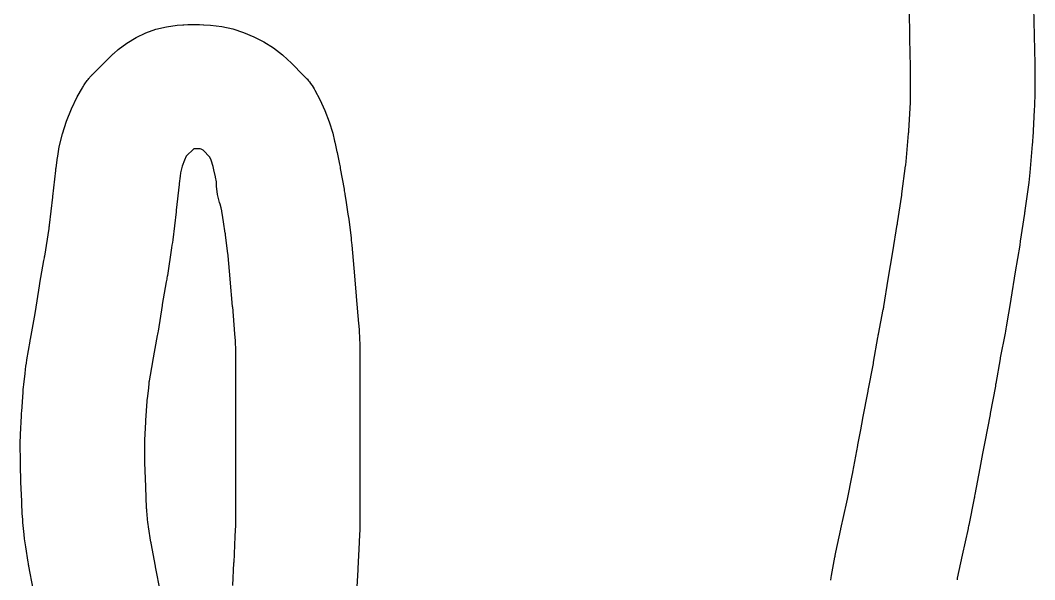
# Model space of a CAD drawing. Header units: inches. Extents: x 0.4 to 11.3, y -7.9 to -0.4.
# Drawn here: x 3.295 to 4.582, y -2.789 to -2.08 of the extents above; entities that cross this region are included whole.
import ezdxf

# ---------------------------------------------------------------- set-up
doc = ezdxf.new("R2010")
doc.units = ezdxf.units.IN
doc.header["$MEASUREMENT"] = 0
doc.layers.add('F.Cu', color=13, linetype='CONTINUOUS', true_color=0xc83434)

msp = doc.modelspace()

# ---------------------------------------------------------------- linework, layer by layer
at = {"layer": 'F.Cu', "linetype": 'CONTINUOUS'}
for p, q in [((4.4236, -2.1017), (4.423, -2.0662)), ((4.5805, -2.0636), (4.5811, -2.0991)), ((3.4418, -2.1017), (3.4541, -2.0958)), ((3.4541, -2.0958), (3.467, -2.0912)), ((3.467, -2.0912), (3.4802, -2.0879)), ((3.4802, -2.0879), (3.4937, -2.0859)), ((3.4937, -2.0859), (3.5012, -2.0855)), ((3.5012, -2.0855), (3.5022, -2.0854)), ((3.5022, -2.0854), (3.5073, -2.0852)), ((3.5073, -2.0852), (3.5073, -2.0852)), ((3.5073, -2.0852), (3.5073, -2.0852)), ((3.5073, -2.0852), (3.522, -2.0852)), ((3.522, -2.0852), (3.522, -2.0852)), ((3.522, -2.0852), (3.522, -2.0852)), ((3.522, -2.0852), (3.5271, -2.0854)), ((3.5271, -2.0854), (3.5278, -2.0855)), ((3.5278, -2.0855), (3.5363, -2.0859)), ((3.5363, -2.0859), (3.5505, -2.0877)), ((3.5505, -2.0877), (3.5645, -2.0908)), ((3.5645, -2.0908), (3.5781, -2.0951)), ((3.5781, -2.0951), (3.5913, -2.1006)), ((3.4191, -2.1168), (3.4301, -2.1087)), ((3.4301, -2.1087), (3.4418, -2.1017)), ((3.5913, -2.1006), (3.604, -2.1072)), ((3.604, -2.1072), (3.6161, -2.1149)), ((4.4236, -2.1022), (4.4236, -2.1017)), ((4.4236, -2.1017), (4.4236, -2.1017)), ((4.4236, -2.1017), (4.4236, -2.1017)), ((4.4236, -2.1027), (4.4236, -2.1022)), ((4.4236, -2.1031), (4.4236, -2.1027)), ((4.4236, -2.1032), (4.4236, -2.1031)), ((4.4236, -2.1031), (4.4236, -2.1031)), ((4.4244, -2.1387), (4.4236, -2.1032)), ((4.5811, -2.0991), (4.5811, -2.0991)), ((4.5811, -2.0991), (4.5811, -2.0992)), ((4.5811, -2.0992), (4.5811, -2.0993)), ((4.5811, -2.0993), (4.5811, -2.0995)), ((4.5811, -2.0995), (4.5811, -2.0996)), ((4.5811, -2.0996), (4.5811, -2.0996)), ((4.5811, -2.0996), (4.5819, -2.1351)), ((3.409, -2.126), (3.4127, -2.1225)), ((3.4127, -2.1225), (3.4136, -2.1218)), ((3.4136, -2.1218), (3.4191, -2.1168)), ((3.6161, -2.1149), (3.6275, -2.1236)), ((3.6275, -2.1236), (3.6338, -2.1294)), ((3.3867, -2.1483), (3.409, -2.126)), ((3.409, -2.126), (3.409, -2.126)), ((3.409, -2.126), (3.409, -2.126)), ((3.6338, -2.1294), (3.6343, -2.1298)), ((3.6343, -2.1298), (3.638, -2.1333)), ((3.638, -2.1333), (3.638, -2.1333)), ((3.638, -2.1333), (3.638, -2.1333)), ((3.638, -2.1333), (3.6552, -2.1505)), ((4.5819, -2.1351), (4.5819, -2.1352)), ((4.5819, -2.1352), (4.5819, -2.1352)), ((4.5819, -2.1352), (4.5819, -2.1373)), ((3.3831, -2.1521), (3.3866, -2.1484)), ((3.3866, -2.1484), (3.3866, -2.1483)), ((3.3866, -2.1483), (3.3867, -2.1483)), ((3.3866, -2.1484), (3.3866, -2.1484)), ((3.3867, -2.1483), (3.3867, -2.1483)), ((3.3867, -2.1483), (3.3867, -2.1483)), ((4.4244, -2.1391), (4.4244, -2.1387)), ((4.4244, -2.1387), (4.4244, -2.1387)), ((4.4245, -2.14), (4.4244, -2.1391)), ((4.4244, -2.1776), (4.4245, -2.1414)), ((4.4245, -2.1409), (4.4245, -2.14)), ((4.4245, -2.1414), (4.4245, -2.1409)), ((4.4245, -2.1414), (4.4245, -2.1414)), ((4.5819, -2.1373), (4.5819, -2.1395)), ((4.5819, -2.1395), (4.5819, -2.1416)), ((4.5819, -2.1416), (4.5819, -2.1416)), ((4.5819, -2.1416), (4.5819, -2.1778)), ((3.375, -2.1633), (3.3756, -2.1622)), ((3.3756, -2.1622), (3.3759, -2.1617)), ((3.3759, -2.1617), (3.3768, -2.1603)), ((3.3768, -2.1603), (3.3768, -2.1603)), ((3.3768, -2.1603), (3.3769, -2.1603)), ((3.3769, -2.1602), (3.3798, -2.1561)), ((3.3769, -2.1603), (3.3769, -2.1602)), ((3.3769, -2.1602), (3.3769, -2.1602)), ((3.3798, -2.1561), (3.381, -2.1548)), ((3.381, -2.1548), (3.3819, -2.1535)), ((3.3819, -2.1535), (3.3826, -2.1528)), ((3.3826, -2.1528), (3.3831, -2.1521)), ((3.6552, -2.1505), (3.6585, -2.154)), ((3.6585, -2.154), (3.6586, -2.1541)), ((3.6586, -2.1541), (3.6586, -2.1542)), ((3.6586, -2.1542), (3.6587, -2.1542)), ((3.6587, -2.1542), (3.6604, -2.1564)), ((3.6604, -2.1564), (3.6617, -2.1578)), ((3.6617, -2.1578), (3.663, -2.1598)), ((3.663, -2.1598), (3.6649, -2.1623)), ((3.6649, -2.1623), (3.665, -2.1624)), ((3.665, -2.1624), (3.665, -2.1624)), ((3.3671, -2.1769), (3.3738, -2.1654)), ((3.3738, -2.1654), (3.3741, -2.1647)), ((3.3741, -2.1647), (3.375, -2.1633)), ((3.665, -2.1624), (3.6651, -2.1625)), ((3.6651, -2.1625), (3.6676, -2.1666)), ((3.6676, -2.1666), (3.6677, -2.1668)), ((3.6677, -2.1668), (3.6687, -2.1686)), ((3.6687, -2.1686), (3.6749, -2.1802)), ((3.3597, -2.1921), (3.3671, -2.1769)), ((3.6749, -2.1802), (3.6813, -2.1942)), ((4.4222, -2.2198), (4.4242, -2.1842)), ((4.4242, -2.1842), (4.4243, -2.1831)), ((4.4242, -2.1842), (4.4242, -2.1842)), ((4.4242, -2.1842), (4.4242, -2.1842)), ((4.4243, -2.1831), (4.4244, -2.1809)), ((4.4244, -2.1787), (4.4244, -2.1776)), ((4.4244, -2.1776), (4.4244, -2.1776)), ((4.4244, -2.1809), (4.4244, -2.1787)), ((4.5817, -2.1881), (4.5814, -2.1932)), ((4.5818, -2.1829), (4.5817, -2.1881)), ((4.5819, -2.1778), (4.5818, -2.1829)), ((4.5819, -2.1778), (4.5819, -2.1778)), ((3.3535, -2.2078), (3.3597, -2.1921)), ((3.6813, -2.1942), (3.6868, -2.2085)), ((4.5814, -2.1932), (4.5794, -2.2289)), ((4.5814, -2.1932), (4.5814, -2.1932)), ((3.3483, -2.224), (3.3535, -2.2078)), ((3.6868, -2.2085), (3.6913, -2.2231)), ((3.3443, -2.2404), (3.3483, -2.224)), ((3.6913, -2.2231), (3.6937, -2.2331)), ((4.4188, -2.2591), (4.4219, -2.2234)), ((4.4219, -2.2234), (4.422, -2.2228)), ((4.4219, -2.2234), (4.4219, -2.2234)), ((4.422, -2.2228), (4.4221, -2.2216)), ((4.4221, -2.2204), (4.4222, -2.2198)), ((4.4221, -2.2216), (4.4221, -2.2204)), ((4.4222, -2.2198), (4.4222, -2.2198)), ((4.4222, -2.2198), (4.4222, -2.2198)), ((3.6937, -2.2331), (3.6937, -2.2331)), ((3.6937, -2.2331), (3.694, -2.2345)), ((3.694, -2.2345), (3.6948, -2.238)), ((3.6948, -2.238), (3.6948, -2.238)), ((3.6948, -2.238), (3.6949, -2.2381)), ((3.6949, -2.2381), (3.6966, -2.2468)), ((4.5788, -2.2372), (4.5756, -2.2729)), ((4.579, -2.2344), (4.5788, -2.2372)), ((4.5788, -2.2372), (4.5788, -2.2372)), ((4.5792, -2.2316), (4.579, -2.2344)), ((4.5794, -2.2289), (4.5792, -2.2316)), ((4.5794, -2.2289), (4.5794, -2.2289)), ((3.3417, -2.2563), (3.3424, -2.2522)), ((3.3424, -2.252), (3.3443, -2.2404)), ((3.3424, -2.2522), (3.3424, -2.252)), ((3.5054, -2.2523), (3.5031, -2.257)), ((3.515, -2.2427), (3.5054, -2.2523)), ((3.522, -2.2427), (3.515, -2.2427)), ((3.5229, -2.2427), (3.522, -2.2427)), ((3.522, -2.2427), (3.522, -2.2427)), ((3.5245, -2.2432), (3.5229, -2.2427)), ((3.526, -2.244), (3.5245, -2.2432)), ((3.5267, -2.2446), (3.526, -2.244)), ((3.5267, -2.2447), (3.5267, -2.2446)), ((3.5353, -2.2533), (3.5267, -2.2447)), ((3.6966, -2.2468), (3.6966, -2.2468)), ((3.6966, -2.2468), (3.6967, -2.247)), ((3.6967, -2.247), (3.6967, -2.2472)), ((3.6967, -2.2472), (3.6967, -2.2473)), ((3.6967, -2.2473), (3.6967, -2.2473)), ((3.6967, -2.2473), (3.6998, -2.2623)), ((3.3403, -2.2669), (3.3415, -2.2573)), ((3.3415, -2.2571), (3.3417, -2.2563)), ((3.3415, -2.2572), (3.3415, -2.2571)), ((3.3415, -2.2573), (3.3415, -2.2572)), ((3.5003, -2.265), (3.4983, -2.2732)), ((3.5031, -2.257), (3.5003, -2.265)), ((3.5371, -2.2573), (3.5353, -2.2533)), ((3.5397, -2.2654), (3.5371, -2.2573)), ((3.6998, -2.2623), (3.6998, -2.2623)), ((3.6998, -2.2623), (3.7001, -2.2641)), ((3.7001, -2.2641), (3.7005, -2.2658)), ((4.4134, -2.3), (4.4182, -2.2644)), ((4.4182, -2.2644), (4.4183, -2.2635)), ((4.4182, -2.2644), (4.4182, -2.2644)), ((4.4183, -2.2635), (4.4185, -2.2618)), ((4.4185, -2.2618), (4.4187, -2.26)), ((4.4187, -2.26), (4.4188, -2.2591)), ((4.4188, -2.2591), (4.4188, -2.2591)), ((3.3362, -2.3032), (3.3399, -2.2705)), ((3.3399, -2.2705), (3.34, -2.2693)), ((3.3399, -2.2705), (3.3399, -2.2705)), ((3.3399, -2.2705), (3.3399, -2.2705)), ((3.34, -2.2693), (3.3401, -2.2681)), ((3.3401, -2.2681), (3.3403, -2.267)), ((3.3403, -2.267), (3.3403, -2.2669)), ((3.3403, -2.267), (3.3403, -2.267)), ((3.4977, -2.2773), (3.4965, -2.287)), ((3.4983, -2.2732), (3.4977, -2.2773)), ((3.4977, -2.2773), (3.4977, -2.2773)), ((3.5406, -2.2696), (3.5397, -2.2654)), ((3.5423, -2.2783), (3.5406, -2.2696)), ((3.5406, -2.2696), (3.5406, -2.2696)), ((3.7005, -2.2658), (3.7008, -2.2676)), ((3.7008, -2.2676), (3.7008, -2.2676)), ((3.7008, -2.2676), (3.7056, -2.2942)), ((4.5752, -2.2771), (4.5748, -2.2812)), ((4.5756, -2.2729), (4.5752, -2.2771)), ((4.5756, -2.2729), (4.5756, -2.2729)), ((3.4964, -2.2881), (3.4927, -2.3208)), ((3.4965, -2.2872), (3.4964, -2.2875)), ((3.4964, -2.2875), (3.4964, -2.2879)), ((3.4964, -2.2879), (3.4964, -2.2881)), ((3.4964, -2.2881), (3.4964, -2.2881)), ((3.4965, -2.287), (3.4965, -2.287)), ((3.4965, -2.287), (3.4965, -2.2872)), ((3.5423, -2.2784), (3.5423, -2.2783)), ((3.5424, -2.2784), (3.5423, -2.2784)), ((3.5424, -2.2785), (3.5424, -2.2784)), ((3.5424, -2.2786), (3.5424, -2.2785)), ((3.5424, -2.2785), (3.5424, -2.2785)), ((3.5424, -2.2787), (3.5424, -2.2786)), ((3.5424, -2.2786), (3.5424, -2.2786)), ((3.5436, -2.2847), (3.5424, -2.2787)), ((3.5424, -2.2787), (3.5424, -2.2787)), ((3.5436, -2.2901), (3.5436, -2.2847)), ((3.5449, -2.3007), (3.5436, -2.2901)), ((4.5743, -2.2854), (4.5695, -2.3209)), ((4.5748, -2.2812), (4.5743, -2.2854)), ((4.5743, -2.2854), (4.5743, -2.2854)), ((3.3361, -2.3037), (3.3362, -2.3034)), ((3.3361, -2.304), (3.3361, -2.3037)), ((3.3362, -2.3033), (3.3362, -2.3032)), ((3.3362, -2.3034), (3.3362, -2.3033)), ((3.3362, -2.3033), (3.3362, -2.3033)), ((3.5477, -2.3111), (3.5449, -2.3007)), ((3.7056, -2.2942), (3.7056, -2.2942)), ((3.7056, -2.2942), (3.7059, -2.296)), ((3.7059, -2.296), (3.7062, -2.2978)), ((3.7062, -2.2978), (3.7065, -2.2996)), ((3.7065, -2.2996), (3.7065, -2.2996)), ((3.7065, -2.2996), (3.7065, -2.2999)), ((3.7065, -2.2999), (3.7066, -2.3)), ((3.7066, -2.3), (3.7066, -2.3003)), ((3.7066, -2.3003), (3.7066, -2.3003)), ((3.7066, -2.3003), (3.7083, -2.311)), ((4.4079, -2.3368), (4.4132, -2.3018)), ((4.4132, -2.3015), (4.4133, -2.3009)), ((4.4132, -2.3017), (4.4132, -2.3015)), ((4.4132, -2.3018), (4.4132, -2.3017)), ((4.4133, -2.3009), (4.4134, -2.3003)), ((4.4134, -2.3003), (4.4134, -2.3)), ((4.4134, -2.3), (4.4134, -2.3)), ((3.3318, -2.3397), (3.3361, -2.3042)), ((3.3361, -2.3042), (3.3361, -2.304)), ((3.3361, -2.3042), (3.3361, -2.3042)), ((3.3361, -2.3042), (3.3361, -2.3042)), ((3.5484, -2.3132), (3.5477, -2.3111)), ((3.5496, -2.3176), (3.5484, -2.3132)), ((3.7083, -2.311), (3.7083, -2.311)), ((3.7083, -2.311), (3.7105, -2.3255)), ((3.4925, -2.3228), (3.4882, -2.3583)), ((3.4926, -2.3214), (3.4925, -2.3221)), ((3.4925, -2.3221), (3.4925, -2.3228)), ((3.4925, -2.3228), (3.4925, -2.3228)), ((3.4927, -2.3208), (3.4926, -2.3214)), ((3.4927, -2.3208), (3.4927, -2.3208)), ((3.5505, -2.3216), (3.5496, -2.3176)), ((3.5506, -2.3221), (3.5505, -2.3216)), ((3.5506, -2.3224), (3.5506, -2.3221)), ((3.5506, -2.3221), (3.5506, -2.3221)), ((3.5506, -2.3221), (3.5506, -2.3221)), ((3.5507, -2.323), (3.5506, -2.3224)), ((3.5509, -2.3242), (3.5507, -2.323)), ((3.551, -2.3242), (3.5509, -2.3242)), ((3.5509, -2.3242), (3.5509, -2.3242)), ((3.5509, -2.3242), (3.5509, -2.3242)), ((3.551, -2.3243), (3.551, -2.3242)), ((3.551, -2.3245), (3.551, -2.3243)), ((3.5527, -2.3353), (3.551, -2.3245)), ((3.551, -2.3245), (3.551, -2.3245)), ((3.7105, -2.3255), (3.7105, -2.3255)), ((3.7105, -2.3255), (3.7109, -2.3277)), ((3.7109, -2.3277), (3.7112, -2.33)), ((4.5689, -2.325), (4.5637, -2.3601)), ((4.5691, -2.3237), (4.5689, -2.325)), ((4.5689, -2.325), (4.5689, -2.325)), ((4.5693, -2.3223), (4.5691, -2.3237)), ((4.5695, -2.3209), (4.5693, -2.3223)), ((4.5695, -2.3209), (4.5695, -2.3209)), ((3.3314, -2.3432), (3.3316, -2.3418)), ((3.3316, -2.3418), (3.3318, -2.3404)), ((3.3318, -2.3404), (3.3318, -2.3397)), ((3.3318, -2.3397), (3.3318, -2.3397)), ((3.5549, -2.3497), (3.5527, -2.3353)), ((3.5527, -2.3353), (3.5527, -2.3353)), ((3.5527, -2.3353), (3.5527, -2.3353)), ((3.7112, -2.33), (3.7115, -2.3322)), ((3.7115, -2.3322), (3.7115, -2.3322)), ((3.7115, -2.3322), (3.7145, -2.356)), ((4.4019, -2.3733), (4.4076, -2.3389)), ((4.4076, -2.3389), (4.4077, -2.3385)), ((4.4076, -2.3389), (4.4076, -2.3389)), ((4.4077, -2.3385), (4.4078, -2.3378)), ((4.4078, -2.3378), (4.4079, -2.3372)), ((4.4079, -2.3372), (4.4079, -2.3368)), ((4.4079, -2.3368), (4.4079, -2.3368)), ((3.3258, -2.3789), (3.3313, -2.3439)), ((3.3313, -2.3439), (3.3314, -2.3432)), ((3.3313, -2.3439), (3.3313, -2.3439)), ((3.555, -2.3501), (3.5549, -2.3497)), ((3.5549, -2.3497), (3.5549, -2.3497)), ((3.5551, -2.3508), (3.555, -2.3501)), ((3.5552, -2.3516), (3.5551, -2.3508)), ((3.5552, -2.352), (3.5552, -2.3516)), ((3.5582, -2.3758), (3.5552, -2.352)), ((3.5552, -2.352), (3.5552, -2.352)), ((3.4868, -2.3683), (3.4814, -2.4033)), ((3.4873, -2.3649), (3.4868, -2.3683)), ((3.4868, -2.3683), (3.4868, -2.3683)), ((3.4878, -2.3616), (3.4873, -2.3649)), ((3.4882, -2.3583), (3.4878, -2.3616)), ((3.4882, -2.3583), (3.4882, -2.3583)), ((3.7145, -2.356), (3.7145, -2.356)), ((3.7145, -2.356), (3.7148, -2.3589)), ((3.7148, -2.3589), (3.7151, -2.3618)), ((3.7151, -2.3618), (3.7154, -2.3648)), ((3.7154, -2.3648), (3.7154, -2.3648)), ((3.7154, -2.3648), (3.718, -2.394)), ((4.5629, -2.3648), (4.5572, -2.399)), ((4.5632, -2.3632), (4.5629, -2.3648)), ((4.5629, -2.3648), (4.5629, -2.3648)), ((4.5634, -2.3617), (4.5632, -2.3632)), ((4.5637, -2.3601), (4.5634, -2.3617)), ((4.5637, -2.3601), (4.5637, -2.3601)), ((3.3248, -2.3845), (3.3254, -2.3811)), ((3.3254, -2.3811), (3.3255, -2.3807)), ((3.3254, -2.3811), (3.3254, -2.3811)), ((3.3255, -2.3807), (3.3256, -2.38)), ((3.3256, -2.38), (3.3257, -2.3793)), ((3.3257, -2.3793), (3.3258, -2.3789)), ((3.3258, -2.3789), (3.3258, -2.3789)), ((3.5583, -2.3763), (3.5582, -2.3758)), ((3.5582, -2.3758), (3.5582, -2.3758)), ((3.5584, -2.3772), (3.5583, -2.3763)), ((3.5585, -2.3782), (3.5584, -2.3772)), ((3.5586, -2.3787), (3.5585, -2.3782)), ((3.5611, -2.4079), (3.5586, -2.3787)), ((3.5586, -2.3787), (3.5586, -2.3787)), ((4.3962, -2.4081), (4.4018, -2.3736)), ((4.4018, -2.3734), (4.4019, -2.3733)), ((4.4018, -2.3736), (4.4018, -2.3734)), ((3.3198, -2.4133), (3.3248, -2.3845)), ((3.3248, -2.3845), (3.3248, -2.3845)), ((3.3248, -2.3845), (3.3248, -2.3845)), ((3.718, -2.394), (3.718, -2.3941)), ((3.4808, -2.4066), (3.4806, -2.4082)), ((3.4811, -2.4049), (3.4808, -2.4066)), ((3.4814, -2.4033), (3.4811, -2.4049)), ((3.4814, -2.4033), (3.4814, -2.4033)), ((3.718, -2.3941), (3.718, -2.3942)), ((3.718, -2.3942), (3.7211, -2.4293)), ((4.5572, -2.399), (4.5516, -2.4333)), ((3.3141, -2.449), (3.3193, -2.4165)), ((3.3193, -2.4165), (3.3194, -2.4154)), ((3.3193, -2.4165), (3.3193, -2.4165)), ((3.3193, -2.4165), (3.3193, -2.4165)), ((3.3194, -2.4154), (3.3196, -2.4144)), ((3.3196, -2.4144), (3.3198, -2.4134)), ((3.3198, -2.4134), (3.3198, -2.4133)), ((3.3198, -2.4134), (3.3198, -2.4134)), ((3.48, -2.4116), (3.4749, -2.4404)), ((3.4806, -2.4082), (3.48, -2.4116)), ((3.48, -2.4116), (3.48, -2.4116)), ((3.4806, -2.4082), (3.4806, -2.4082)), ((3.4806, -2.4082), (3.4806, -2.4082)), ((3.5612, -2.4079), (3.5611, -2.4079)), ((3.5612, -2.408), (3.5612, -2.4079)), ((3.5642, -2.443), (3.5612, -2.408)), ((4.3905, -2.443), (4.3962, -2.4083)), ((4.3962, -2.4082), (4.3962, -2.4081)), ((4.3962, -2.4081), (4.3962, -2.4081)), ((4.3962, -2.4083), (4.3962, -2.4082)), ((4.3962, -2.4083), (4.3962, -2.4083)), ((4.3962, -2.4083), (4.3962, -2.4083)), ((3.7211, -2.4293), (3.7211, -2.4293)), ((3.7211, -2.4293), (3.7211, -2.4293)), ((3.7211, -2.4293), (3.7211, -2.4296)), ((3.7211, -2.4296), (3.7212, -2.4299)), ((3.7212, -2.4299), (3.7212, -2.4302)), ((3.7212, -2.4302), (3.7212, -2.4302)), ((3.7212, -2.4302), (3.7212, -2.4302)), ((3.7212, -2.4302), (3.724, -2.4642)), ((3.4748, -2.4414), (3.4696, -2.4739)), ((3.4749, -2.4406), (3.4748, -2.4409)), ((3.4748, -2.4409), (3.4748, -2.4413)), ((3.4748, -2.4413), (3.4748, -2.4414)), ((3.4748, -2.4414), (3.4748, -2.4414)), ((3.4749, -2.4404), (3.4749, -2.4404)), ((3.4749, -2.4404), (3.4749, -2.4406)), ((3.5642, -2.4431), (3.5642, -2.443)), ((3.5642, -2.4432), (3.5642, -2.4431)), ((3.5642, -2.4431), (3.5642, -2.4431)), ((3.5643, -2.4433), (3.5642, -2.4432)), ((3.5643, -2.4434), (3.5643, -2.4433)), ((3.5671, -2.4773), (3.5643, -2.4434)), ((3.5643, -2.4434), (3.5643, -2.4434)), ((4.3899, -2.446), (4.3901, -2.4448)), ((4.3901, -2.4448), (4.3903, -2.4437)), ((4.3903, -2.4437), (4.3904, -2.4431)), ((4.3904, -2.4431), (4.3905, -2.443)), ((4.3904, -2.4431), (4.3904, -2.4431)), ((4.5515, -2.4339), (4.5458, -2.4686)), ((4.5516, -2.4339), (4.5515, -2.4339)), ((4.5515, -2.4339), (4.5515, -2.4339)), ((4.5516, -2.4333), (4.5516, -2.4333)), ((4.5516, -2.4333), (4.5516, -2.4333)), ((4.5516, -2.4333), (4.5516, -2.4335)), ((4.5516, -2.4335), (4.5516, -2.4337)), ((4.5516, -2.4337), (4.5516, -2.4339)), ((3.3077, -2.4843), (3.3136, -2.4516)), ((3.3136, -2.4515), (3.3137, -2.4511)), ((3.3136, -2.4516), (3.3136, -2.4515)), ((3.3136, -2.4515), (3.3136, -2.4515)), ((3.3137, -2.4511), (3.3139, -2.4503)), ((3.3139, -2.4503), (3.314, -2.4494)), ((3.314, -2.4494), (3.3141, -2.449)), ((3.3141, -2.449), (3.3141, -2.449)), ((4.3837, -2.4778), (4.3898, -2.4466)), ((4.3898, -2.4466), (4.3899, -2.446)), ((4.3898, -2.4466), (4.3898, -2.4466)), ((3.724, -2.4642), (3.724, -2.4642)), ((3.724, -2.4642), (3.724, -2.4642)), ((3.724, -2.4642), (3.7241, -2.4648)), ((3.7241, -2.4648), (3.7241, -2.4654)), ((3.7241, -2.4654), (3.7242, -2.466)), ((3.7242, -2.466), (3.7242, -2.466)), ((3.7242, -2.466), (3.7242, -2.466)), ((3.7242, -2.466), (3.7248, -2.4739)), ((4.5454, -2.4712), (4.5449, -2.4739)), ((4.5458, -2.4686), (4.5454, -2.4712)), ((4.5458, -2.4686), (4.5458, -2.4686)), ((3.4686, -2.4797), (3.4626, -2.5125)), ((3.4689, -2.4778), (3.4686, -2.4797)), ((3.4686, -2.4797), (3.4686, -2.4797)), ((3.4692, -2.4758), (3.4689, -2.4778)), ((3.4696, -2.4739), (3.4692, -2.4758)), ((3.4696, -2.4739), (3.4696, -2.4739)), ((3.5671, -2.4774), (3.5671, -2.4773)), ((3.5671, -2.4776), (3.5671, -2.4774)), ((3.5671, -2.4778), (3.5671, -2.4776)), ((3.5671, -2.4779), (3.5671, -2.4778)), ((3.5678, -2.4858), (3.5671, -2.4779)), ((3.5671, -2.4779), (3.5671, -2.4779)), ((3.7248, -2.4739), (3.725, -2.4768)), ((3.725, -2.4768), (3.7252, -2.4798)), ((3.7252, -2.4798), (3.7253, -2.4828)), ((3.7253, -2.4828), (3.7253, -2.4828)), ((3.7253, -2.4828), (3.7256, -2.4916)), ((4.3775, -2.5135), (4.383, -2.482)), ((4.383, -2.482), (4.3832, -2.4806)), ((4.383, -2.482), (4.383, -2.482)), ((4.383, -2.482), (4.383, -2.482)), ((4.3832, -2.4806), (4.3835, -2.4792)), ((4.3835, -2.4792), (4.3837, -2.4779)), ((4.3837, -2.4779), (4.3837, -2.4778)), ((4.3837, -2.4778), (4.3837, -2.4778)), ((4.5444, -2.4767), (4.5383, -2.5078)), ((4.5449, -2.4739), (4.5444, -2.4766)), ((4.5444, -2.4766), (4.5444, -2.4767)), ((3.3032, -2.5105), (3.3073, -2.4866)), ((3.3073, -2.4865), (3.3074, -2.4858)), ((3.3073, -2.4866), (3.3073, -2.4865)), ((3.3073, -2.4865), (3.3073, -2.4865)), ((3.3074, -2.4858), (3.3075, -2.4851)), ((3.3075, -2.4851), (3.3077, -2.4844)), ((3.3077, -2.4844), (3.3077, -2.4843)), ((3.3077, -2.4844), (3.3077, -2.4844)), ((3.5678, -2.4863), (3.5678, -2.4858)), ((3.5678, -2.4858), (3.5678, -2.4858)), ((3.5678, -2.4858), (3.5678, -2.4858)), ((3.5679, -2.4873), (3.5678, -2.4863)), ((3.5679, -2.4883), (3.5679, -2.4873)), ((3.5679, -2.4888), (3.5679, -2.4883)), ((3.5682, -2.4963), (3.5679, -2.4888)), ((3.5679, -2.4888), (3.5679, -2.4888)), ((3.5679, -2.4888), (3.5679, -2.4888)), ((3.5682, -2.7206), (3.5682, -2.4963)), ((3.7256, -2.4916), (3.7256, -2.4931)), ((3.7256, -2.4931), (3.7257, -2.4948)), ((3.7257, -2.4948), (3.7257, -2.7223)), ((4.5381, -2.5091), (4.5326, -2.5405)), ((4.5382, -2.5085), (4.5381, -2.5089)), ((4.5381, -2.5089), (4.5381, -2.5091)), ((4.5381, -2.5091), (4.5381, -2.5091)), ((4.5383, -2.508), (4.5382, -2.5085)), ((4.5383, -2.5078), (4.5383, -2.5078)), ((4.5383, -2.5078), (4.5383, -2.508)), ((3.3009, -2.5276), (3.3015, -2.5227)), ((3.3015, -2.5227), (3.302, -2.5186)), ((3.3015, -2.5227), (3.3015, -2.5227)), ((3.3015, -2.5227), (3.3015, -2.5227)), ((3.302, -2.5186), (3.3026, -2.5145)), ((3.3026, -2.5145), (3.3032, -2.5105)), ((3.3032, -2.5105), (3.3032, -2.5105)), ((3.3032, -2.5105), (3.3032, -2.5105)), ((3.4625, -2.5131), (3.4585, -2.5369)), ((3.4626, -2.5127), (3.4625, -2.513)), ((3.4625, -2.513), (3.4625, -2.5131)), ((3.4625, -2.5131), (3.4625, -2.5131)), ((3.4626, -2.5125), (3.4626, -2.5125)), ((3.4626, -2.5125), (3.4626, -2.5125)), ((3.4626, -2.5125), (3.4626, -2.5127)), ((4.3708, -2.5495), (4.3772, -2.5149)), ((4.3772, -2.5149), (4.3773, -2.5147)), ((4.3772, -2.5149), (4.3772, -2.5149)), ((4.3773, -2.5142), (4.3774, -2.5137)), ((4.3773, -2.5147), (4.3773, -2.5142)), ((4.3774, -2.5137), (4.3775, -2.5135)), ((4.3775, -2.5135), (4.3775, -2.5135)), ((4.3775, -2.5135), (4.3775, -2.5135)), ((3.2993, -2.5416), (3.3009, -2.5279)), ((3.3009, -2.5277), (3.3009, -2.5276)), ((3.3009, -2.5278), (3.3009, -2.5277)), ((3.3009, -2.5279), (3.3009, -2.5278)), ((3.2983, -2.5513), (3.2986, -2.5481)), ((3.2986, -2.5481), (3.2989, -2.5449)), ((3.2989, -2.5449), (3.2993, -2.5417)), ((3.2993, -2.5417), (3.2993, -2.5416)), ((3.2993, -2.5417), (3.2993, -2.5417)), ((3.4573, -2.5461), (3.4557, -2.5598)), ((3.4579, -2.5409), (3.4573, -2.5457)), ((3.4573, -2.5457), (3.4573, -2.5458)), ((3.4573, -2.5458), (3.4573, -2.5458)), ((3.4573, -2.5458), (3.4573, -2.546)), ((3.4573, -2.546), (3.4573, -2.546)), ((3.4573, -2.546), (3.4573, -2.5461)), ((3.458, -2.5402), (3.4579, -2.5409)), ((3.4579, -2.5409), (3.4579, -2.5409)), ((3.4581, -2.5389), (3.458, -2.5402)), ((3.4584, -2.5375), (3.4581, -2.5389)), ((3.4585, -2.5369), (3.4584, -2.5375)), ((3.4585, -2.5369), (3.4585, -2.5369)), ((4.532, -2.5439), (4.5256, -2.5784)), ((4.5322, -2.5427), (4.532, -2.5439)), ((4.532, -2.5439), (4.532, -2.5439)), ((4.5324, -2.5416), (4.5322, -2.5427)), ((4.5326, -2.5405), (4.5324, -2.5416)), ((4.5326, -2.5405), (4.5326, -2.5405)), ((3.2966, -2.5758), (3.2983, -2.5514)), ((3.2983, -2.5514), (3.2983, -2.5513)), ((3.2983, -2.5513), (3.2983, -2.5513)), ((3.4555, -2.5613), (3.4554, -2.5624)), ((3.4556, -2.5603), (3.4555, -2.5613)), ((3.4557, -2.5598), (3.4556, -2.5603)), ((3.4557, -2.5598), (3.4557, -2.5598)), ((4.364, -2.5846), (4.3706, -2.5501)), ((4.3706, -2.5501), (4.3707, -2.55)), ((4.3706, -2.5501), (4.3706, -2.5501)), ((4.3706, -2.5501), (4.3706, -2.5501)), ((4.3707, -2.5496), (4.3708, -2.5495)), ((4.3707, -2.5498), (4.3707, -2.5496)), ((4.3707, -2.55), (4.3707, -2.5498)), ((4.3708, -2.5495), (4.3708, -2.5495)), ((3.4554, -2.5629), (3.4536, -2.5872)), ((3.4554, -2.5624), (3.4554, -2.5628)), ((3.4554, -2.5628), (3.4554, -2.5629)), ((3.2951, -2.605), (3.2962, -2.5815)), ((3.2962, -2.5815), (3.2963, -2.5796)), ((3.2962, -2.5815), (3.2962, -2.5815)), ((3.2962, -2.5815), (3.2962, -2.5815)), ((3.2963, -2.5796), (3.2964, -2.5777)), ((3.2964, -2.5777), (3.2966, -2.5758)), ((3.2966, -2.5758), (3.2966, -2.5758)), ((3.2966, -2.5758), (3.2966, -2.5758)), ((4.3612, -2.5993), (4.364, -2.5847)), ((4.364, -2.5847), (4.364, -2.5846)), ((4.364, -2.5846), (4.364, -2.5846)), ((4.5253, -2.5798), (4.5187, -2.6143)), ((4.5254, -2.5793), (4.5253, -2.5798)), ((4.5253, -2.5798), (4.5253, -2.5798)), ((4.5255, -2.5789), (4.5254, -2.5793)), ((4.5256, -2.5785), (4.5255, -2.5789)), ((4.5256, -2.5784), (4.5256, -2.5785)), ((3.4535, -2.5891), (3.4524, -2.6125)), ((3.4536, -2.5882), (3.4535, -2.5888)), ((3.4535, -2.5888), (3.4535, -2.5891)), ((3.4535, -2.5891), (3.4535, -2.5891)), ((3.4536, -2.5872), (3.4536, -2.5873)), ((3.4536, -2.5873), (3.4536, -2.5875)), ((3.4536, -2.5875), (3.4536, -2.5882)), ((4.3575, -2.6184), (4.3612, -2.5993)), ((3.2948, -2.6129), (3.2949, -2.609)), ((3.2949, -2.609), (3.2951, -2.605)), ((3.2951, -2.605), (3.2951, -2.605)), ((3.2951, -2.605), (3.2951, -2.605)), ((3.4524, -2.6125), (3.4524, -2.6125)), ((3.4524, -2.6125), (3.4524, -2.6131)), ((3.2948, -2.6168), (3.2948, -2.6129)), ((3.2948, -2.6169), (3.2948, -2.6168)), ((3.2949, -2.6396), (3.2948, -2.6169)), ((3.2948, -2.6169), (3.2948, -2.6169)), ((3.4524, -2.6131), (3.4523, -2.6144)), ((3.4523, -2.6144), (3.4523, -2.6157)), ((3.4523, -2.6157), (3.4523, -2.6163)), ((3.4523, -2.6163), (3.4523, -2.6163)), ((3.4523, -2.6163), (3.4524, -2.6389)), ((4.3511, -2.6528), (4.3574, -2.619)), ((4.3574, -2.6187), (4.3575, -2.6184)), ((4.3574, -2.619), (4.3574, -2.6187)), ((4.5186, -2.6146), (4.5158, -2.6291)), ((4.5187, -2.6143), (4.5186, -2.6144)), ((4.5186, -2.6144), (4.5186, -2.6146)), ((4.5158, -2.6291), (4.5122, -2.6479)), ((4.5158, -2.6291), (4.5158, -2.6291)), ((4.5158, -2.6291), (4.5158, -2.6291)), ((3.2949, -2.642), (3.2949, -2.6396)), ((3.2949, -2.6396), (3.2949, -2.6396)), ((3.2949, -2.6396), (3.2949, -2.6396)), ((3.295, -2.6444), (3.2949, -2.642)), ((3.2951, -2.6467), (3.295, -2.6444)), ((3.2951, -2.6468), (3.2951, -2.6467)), ((3.2951, -2.6467), (3.2951, -2.6467)), ((3.2961, -2.6768), (3.2951, -2.6468)), ((3.4524, -2.6389), (3.4524, -2.639)), ((3.4524, -2.639), (3.4524, -2.6393)), ((3.4524, -2.6393), (3.4524, -2.6401)), ((3.4524, -2.6401), (3.4524, -2.6409)), ((3.4524, -2.6409), (3.4524, -2.6412)), ((3.4524, -2.6412), (3.4524, -2.6412)), ((3.4524, -2.6412), (3.4535, -2.6712)), ((4.5122, -2.6479), (4.506, -2.6814)), ((4.3439, -2.6891), (4.3507, -2.6549)), ((4.3507, -2.6549), (4.3508, -2.6549)), ((4.3508, -2.6545), (4.351, -2.6538)), ((4.3508, -2.6549), (4.3508, -2.6545)), ((4.3508, -2.6549), (4.3508, -2.6549)), ((4.351, -2.6538), (4.3511, -2.6532)), ((4.3511, -2.6532), (4.3511, -2.6528)), ((4.3511, -2.6528), (4.3511, -2.6528)), ((3.2961, -2.6775), (3.2961, -2.6768)), ((3.2961, -2.6768), (3.2961, -2.6768)), ((3.2961, -2.6768), (3.2961, -2.6768)), ((3.4535, -2.6712), (3.4535, -2.6712)), ((3.4535, -2.6712), (3.4535, -2.6713)), ((3.4535, -2.6713), (3.4535, -2.6715)), ((3.4535, -2.6715), (3.4535, -2.6718)), ((3.4535, -2.6718), (3.4535, -2.6719)), ((3.4535, -2.6719), (3.4535, -2.6719)), ((3.4535, -2.6719), (3.4547, -2.698)), ((3.2962, -2.6782), (3.2961, -2.6775)), ((3.2962, -2.6789), (3.2962, -2.6782)), ((3.2962, -2.679), (3.2962, -2.6789)), ((3.2962, -2.6789), (3.2962, -2.6789)), ((3.2974, -2.7052), (3.2962, -2.679)), ((4.3435, -2.6906), (4.3437, -2.69)), ((4.3437, -2.69), (4.3438, -2.6894)), ((4.3438, -2.6894), (4.3438, -2.6891)), ((4.3438, -2.6891), (4.3439, -2.6891)), ((4.5051, -2.686), (4.4982, -2.7202)), ((4.5054, -2.6845), (4.5051, -2.686)), ((4.5051, -2.686), (4.5051, -2.686)), ((4.5057, -2.683), (4.5054, -2.6845)), ((4.506, -2.6814), (4.5057, -2.683)), ((4.506, -2.6814), (4.506, -2.6814)), ((3.4547, -2.698), (3.4547, -2.698)), ((3.4547, -2.698), (3.4547, -2.6987)), ((3.4547, -2.6987), (3.4548, -2.7)), ((3.4548, -2.7), (3.4549, -2.7012)), ((3.4549, -2.7012), (3.455, -2.7019)), ((3.455, -2.7019), (3.455, -2.7019)), ((3.455, -2.7019), (3.4564, -2.7171)), ((4.3361, -2.7247), (4.3435, -2.6909)), ((4.3435, -2.6909), (4.3435, -2.6906)), ((4.3435, -2.6909), (4.3435, -2.6909)), ((3.2976, -2.709), (3.2974, -2.7052)), ((3.2974, -2.7052), (3.2974, -2.7052)), ((3.2974, -2.7052), (3.2974, -2.7052)), ((3.2979, -2.7129), (3.2976, -2.709)), ((3.2982, -2.7167), (3.2979, -2.7129)), ((3.2996, -2.732), (3.2982, -2.7167)), ((3.2982, -2.7167), (3.2982, -2.7167)), ((3.2982, -2.7167), (3.2982, -2.7167)), ((3.4564, -2.7171), (3.4564, -2.7171)), ((3.4564, -2.7171), (3.4565, -2.718)), ((3.4565, -2.718), (3.4567, -2.7197)), ((3.4567, -2.7197), (3.457, -2.7214)), ((3.457, -2.7214), (3.4571, -2.7223)), ((3.4571, -2.7223), (3.4571, -2.7223)), ((3.4571, -2.7223), (3.4602, -2.7415)), ((3.5676, -2.7338), (3.5682, -2.7206)), ((3.7256, -2.7257), (3.725, -2.7406)), ((3.7257, -2.7223), (3.7256, -2.724)), ((3.7256, -2.724), (3.7256, -2.7257)), ((4.3298, -2.7544), (4.336, -2.7252)), ((4.336, -2.7252), (4.3361, -2.725)), ((4.336, -2.7252), (4.336, -2.7252)), ((4.336, -2.7252), (4.336, -2.7252)), ((4.3361, -2.7248), (4.3361, -2.7247)), ((4.3361, -2.7247), (4.3361, -2.7247)), ((4.3361, -2.7247), (4.3361, -2.7247)), ((4.3361, -2.725), (4.3361, -2.7248)), ((4.4974, -2.7244), (4.49, -2.7581)), ((4.4977, -2.723), (4.4974, -2.7244)), ((4.4974, -2.7244), (4.4974, -2.7244)), ((4.4979, -2.7216), (4.4977, -2.723)), ((4.4982, -2.7202), (4.4979, -2.7216)), ((4.4982, -2.7202), (4.4982, -2.7202)), ((3.2997, -2.732), (3.2996, -2.732)), ((3.3002, -2.7373), (3.2997, -2.732)), ((3.2997, -2.732), (3.2997, -2.732)), ((3.3009, -2.7425), (3.3002, -2.7373)), ((3.4602, -2.7415), (3.4603, -2.7418)), ((3.566, -2.7673), (3.5676, -2.7343)), ((3.5676, -2.7339), (3.5676, -2.7338)), ((3.5676, -2.7338), (3.5676, -2.7338)), ((3.5676, -2.7341), (3.5676, -2.7339)), ((3.5676, -2.7342), (3.5676, -2.7341)), ((3.5676, -2.7343), (3.5676, -2.7342)), ((3.5676, -2.7343), (3.5676, -2.7343)), ((3.725, -2.7406), (3.7249, -2.7411)), ((3.7249, -2.7411), (3.7249, -2.7417)), ((3.725, -2.7406), (3.725, -2.7406)), ((3.3017, -2.7477), (3.3009, -2.7425)), ((3.3048, -2.7671), (3.3017, -2.7477)), ((3.3017, -2.7477), (3.3017, -2.7477)), ((3.3017, -2.7477), (3.3017, -2.7477)), ((3.4603, -2.7418), (3.4604, -2.7423)), ((3.4604, -2.7423), (3.4605, -2.7429)), ((3.4605, -2.7429), (3.4605, -2.7431)), ((3.4605, -2.7431), (3.4605, -2.7431)), ((3.4605, -2.7431), (3.4659, -2.772)), ((3.7249, -2.7422), (3.7232, -2.7751)), ((3.7249, -2.7417), (3.7249, -2.7422)), ((3.7249, -2.7422), (3.7249, -2.7422)), ((4.3293, -2.7564), (4.3298, -2.7544)), ((4.3298, -2.7544), (4.3298, -2.7544)), ((4.3298, -2.7544), (4.3298, -2.7544)), ((3.3049, -2.7671), (3.3048, -2.7671)), ((3.3049, -2.7672), (3.3049, -2.7671)), ((3.3051, -2.7687), (3.3049, -2.7672)), ((3.566, -2.7674), (3.566, -2.7673)), ((3.566, -2.7673), (3.566, -2.7673)), ((4.3242, -2.7838), (4.3285, -2.7605)), ((4.3285, -2.7605), (4.3285, -2.7604)), ((4.3285, -2.7604), (4.3286, -2.7604)), ((4.3286, -2.7604), (4.3289, -2.7584)), ((4.3289, -2.7584), (4.3293, -2.7564)), ((4.49, -2.7583), (4.4837, -2.7874)), ((4.49, -2.7581), (4.49, -2.7581)), ((4.49, -2.7581), (4.49, -2.7581)), ((4.49, -2.7581), (4.49, -2.7582)), ((4.49, -2.7582), (4.49, -2.7582)), ((4.49, -2.7582), (4.49, -2.7583)), ((4.49, -2.7583), (4.49, -2.7583)), ((3.3054, -2.7703), (3.3051, -2.7687)), ((3.3057, -2.7719), (3.3054, -2.7703)), ((3.3057, -2.772), (3.3057, -2.7719)), ((3.3057, -2.7719), (3.3057, -2.7719)), ((3.3111, -2.8009), (3.3057, -2.772)), ((3.4659, -2.772), (3.4659, -2.772)), ((3.4659, -2.772), (3.4659, -2.7721)), ((3.4659, -2.7721), (3.466, -2.7724)), ((3.466, -2.7724), (3.466, -2.7726)), ((3.466, -2.7726), (3.4661, -2.7727)), ((3.4661, -2.7727), (3.4661, -2.7728)), ((3.4661, -2.7728), (3.4725, -2.805)), ((3.5643, -2.7965), (3.5659, -2.7679)), ((3.5659, -2.7676), (3.566, -2.7674)), ((3.5659, -2.7678), (3.5659, -2.7676)), ((3.5659, -2.7679), (3.5659, -2.7678)), ((3.7232, -2.7769), (3.7215, -2.8056)), ((3.7232, -2.7751), (3.7232, -2.7751)), ((3.7232, -2.7751), (3.7232, -2.7757)), ((3.7232, -2.7757), (3.7232, -2.7763)), ((3.7232, -2.7763), (3.7232, -2.7769)), ((3.7232, -2.7769), (3.7232, -2.7769)), ((3.7232, -2.7769), (3.7232, -2.7769)), ((4.3232, -2.7897), (4.3237, -2.7867)), ((4.3237, -2.7867), (4.3242, -2.7838)), ((4.3242, -2.7838), (4.3242, -2.7838)), ((4.3242, -2.7838), (4.3242, -2.7838)), ((4.4835, -2.7884), (4.4834, -2.789)), ((4.4834, -2.789), (4.4834, -2.7893)), ((4.4834, -2.7893), (4.4834, -2.7893)), ((4.4837, -2.7877), (4.4835, -2.7884)), ((4.4837, -2.7874), (4.4837, -2.7874)), ((4.4837, -2.7874), (4.4837, -2.7877))]:
    msp.add_line(p, q, dxfattribs=at)

doc.saveas('drawing.dxf')
